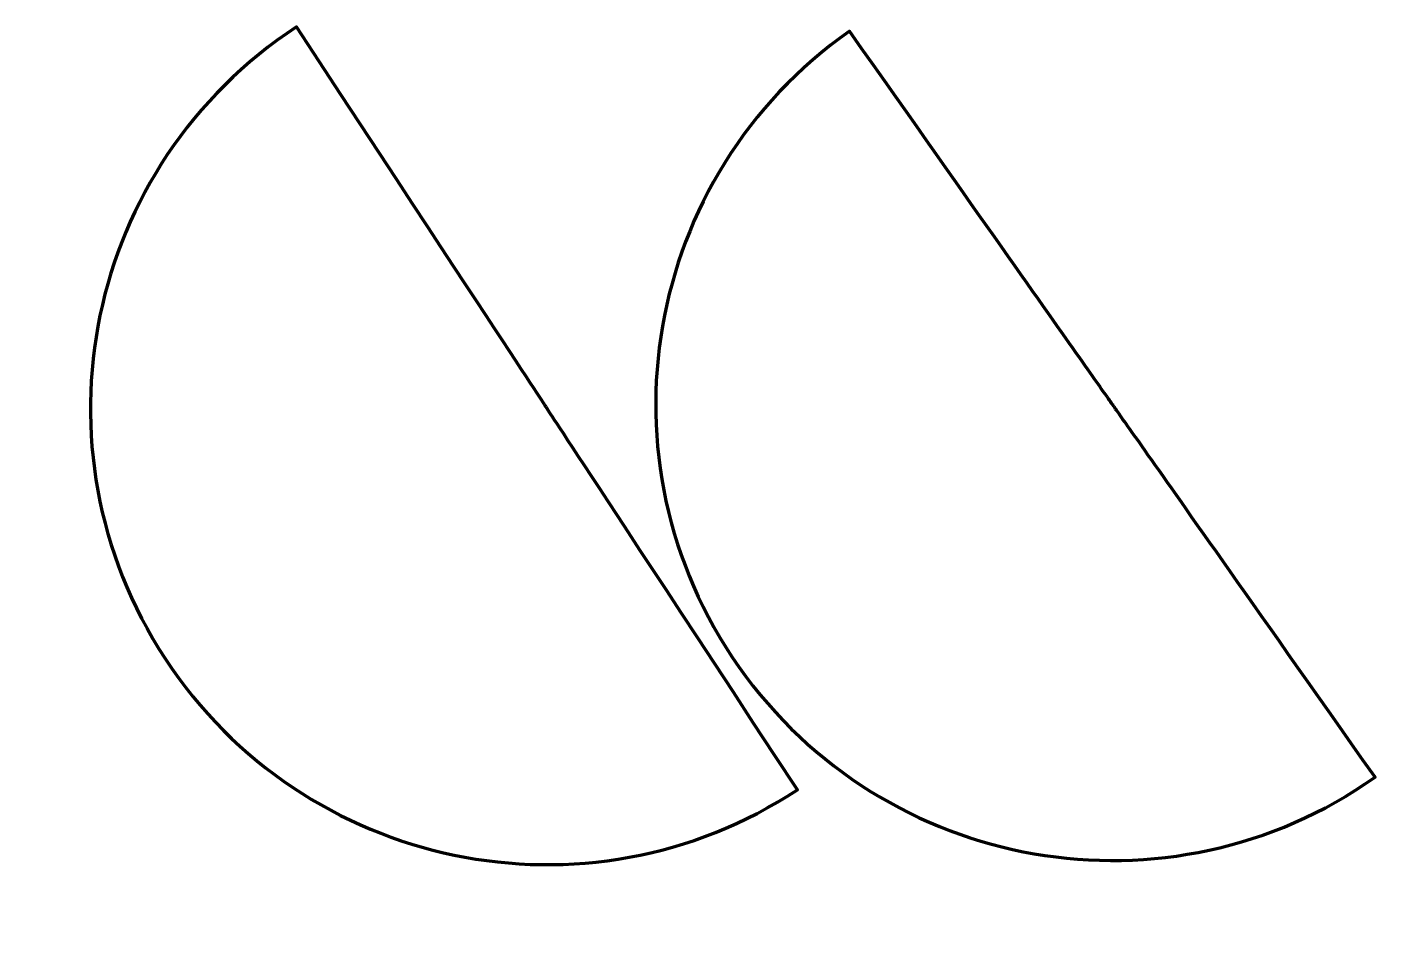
# Model space of a CAD drawing. Header units: millimetres. Extents: x 1712 to 4960, y -2188 to -15.
import ezdxf

# ---------------------------------------------------------------- set-up
doc = ezdxf.new("R2010")
doc.units = ezdxf.units.MM
doc.header["$MEASUREMENT"] = 0
doc.layers.add('Calque 1', color=7, linetype='Continuous', lineweight=0)

msp = doc.modelspace()

# ---------------------------------------------------------------- linework, layer by layer
at = {"layer": 'Calque 1', "color": 250, "lineweight": 211}
for points in [[(2045.3, -1538.2), (1712, -1030.3), (1853.6, -348.3), (2361.6, -15.1), (3568.4, -1854.5), (2361.6, -15.1), (3568.4, -1854.5), (3060.5, -2187.8), (2378.5, -2046.2), (2045.3, -1538.2)], [(3427.5, -1557.9), (3077.8, -1061.1), (3197.1, -374.9), (3693.9, -25.2), (4960.2, -1824.2), (3693.9, -25.2), (4960.2, -1824.2), (4463.4, -2173.9), (3777.2, -2054.6), (3427.5, -1557.9)]]:
    msp.add_open_spline(points, degree=3, knots=[0, 0, 0, 0, 1, 1, 1, 2, 2, 2, 3, 3, 3, 3], dxfattribs=at)

doc.saveas('drawing.dxf')
